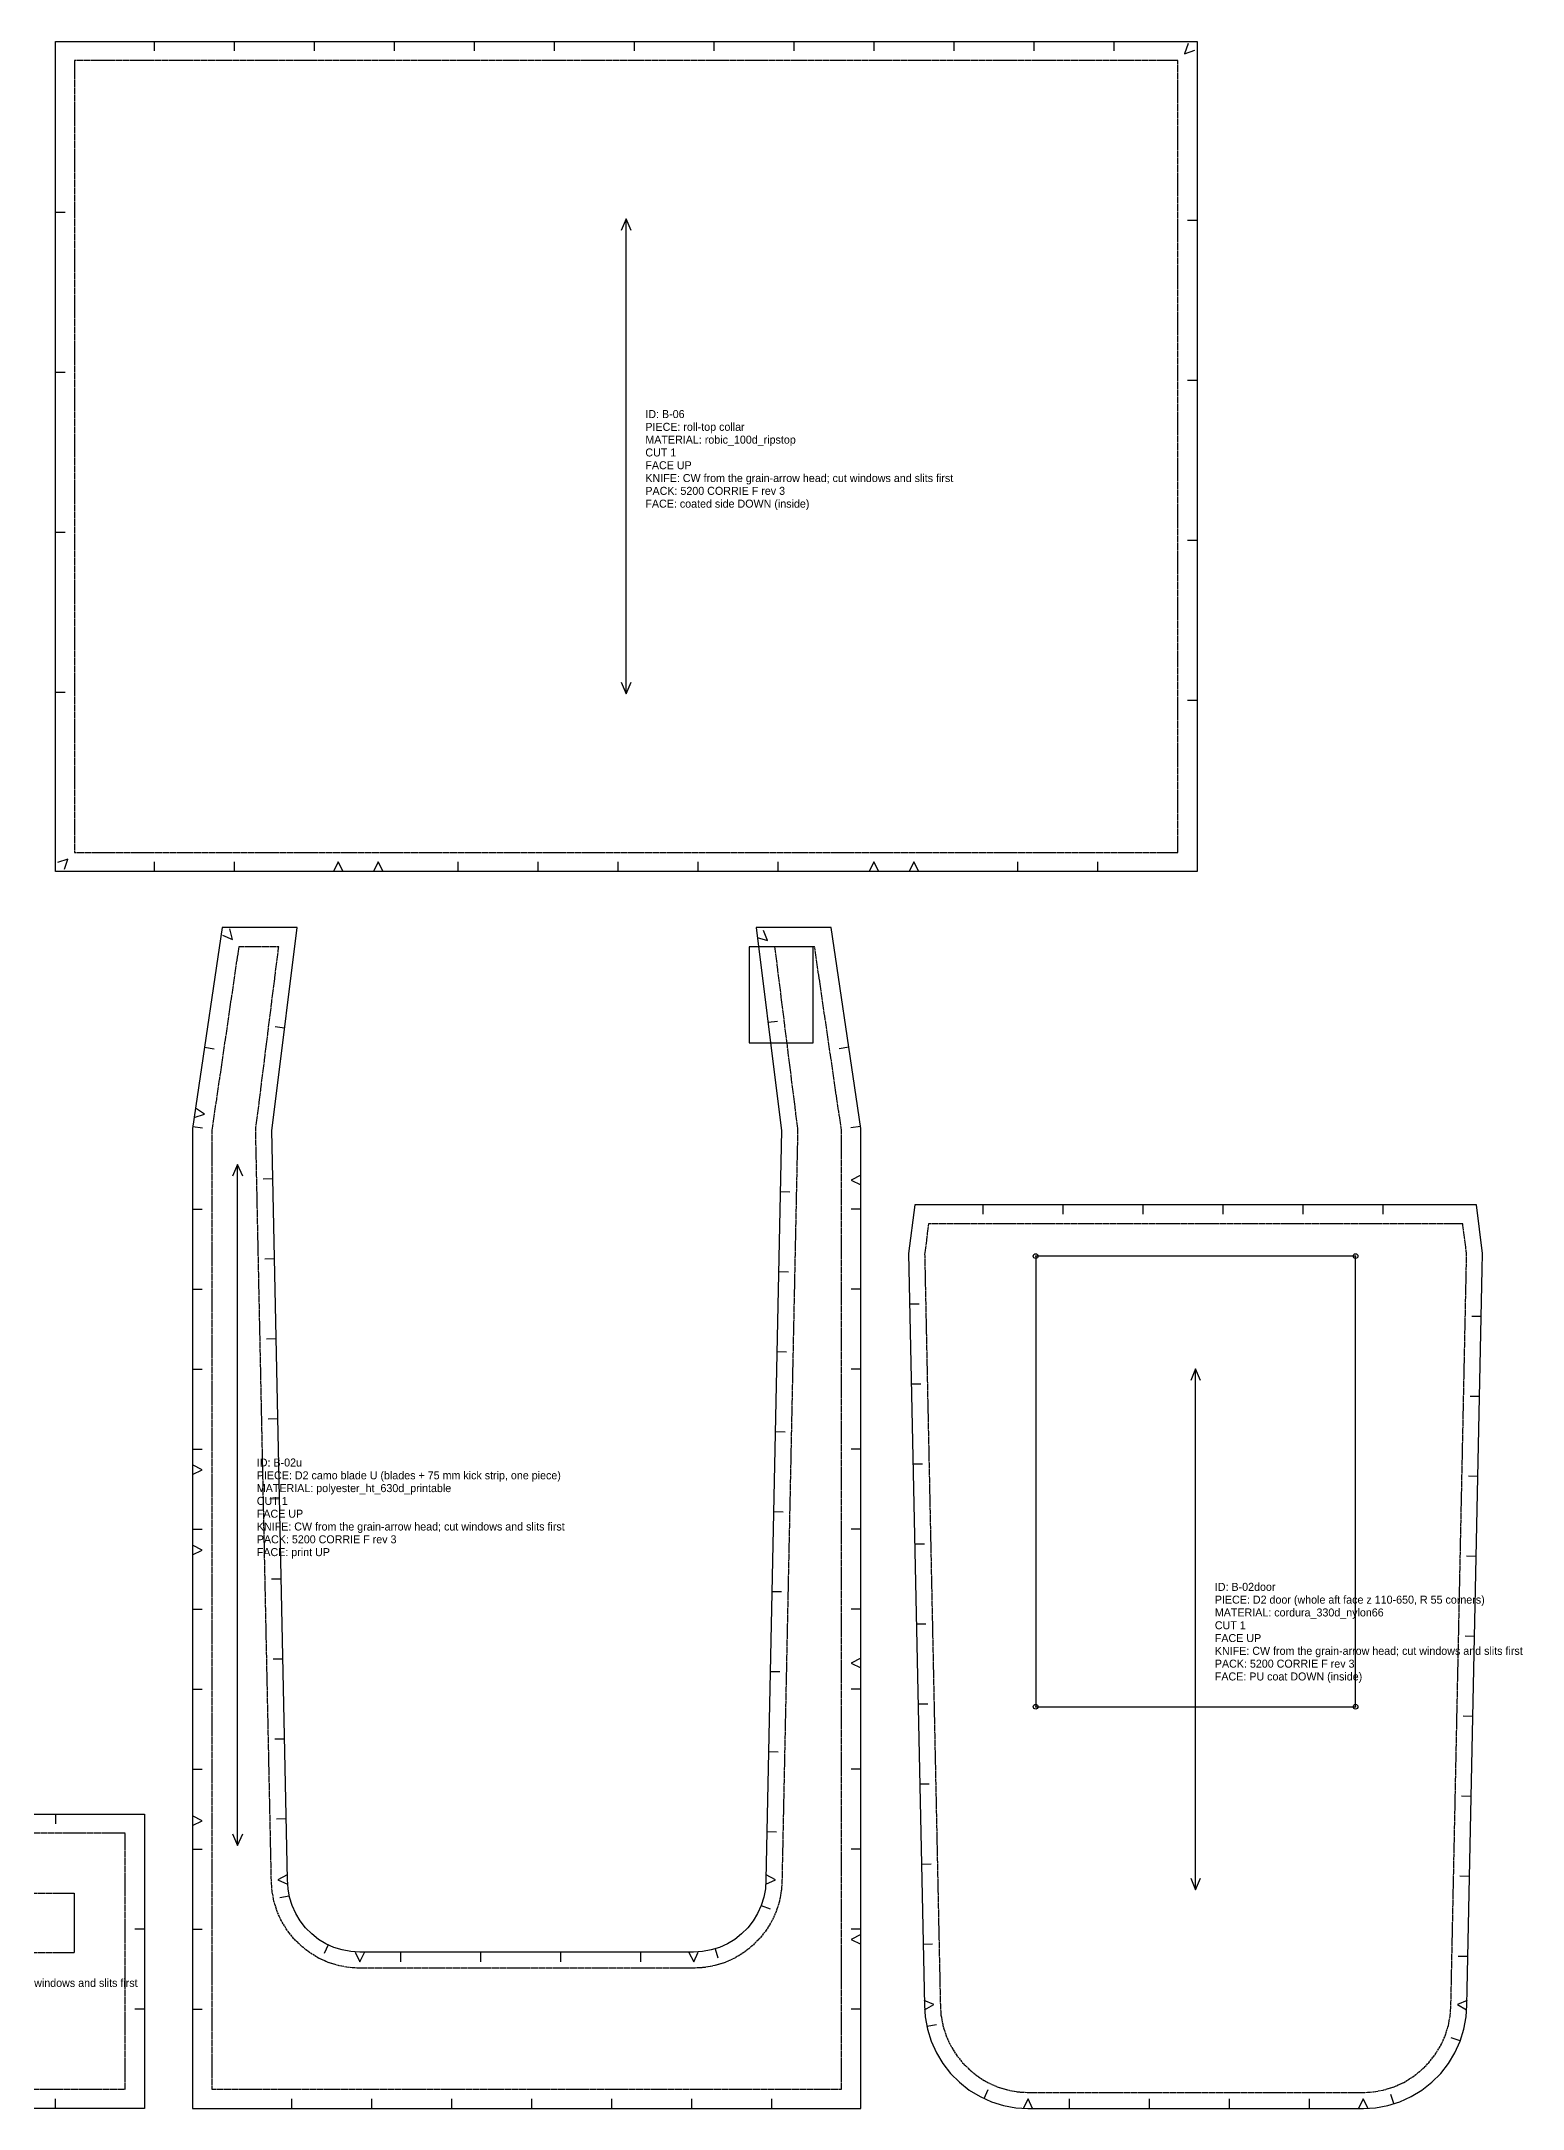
# Model space of a CAD drawing. Header units: millimetres. Extents: x 0 to 2340, y 0 to 5815.
# Drawn here: x 1088 to 2015, y 0 to 1292 of the extents above; entities that cross this region are included whole.
import ezdxf

# ---------------------------------------------------------------- set-up
doc = ezdxf.new("R2010")
doc.units = ezdxf.units.MM
doc.linetypes.add('DASHED', pattern=[1.524, 1.27, -0.254])
for name, color, linetype in [('CUT', 7, 'Continuous'), ('DRILL', 4, 'Continuous'), ('GRAIN', 5, 'Continuous'), ('INTERNAL', 6, 'Continuous'), ('NOTCH', 1, 'Continuous'), ('SEW', 3, 'Continuous'), ('TEXT', 2, 'Continuous')]:
    doc.layers.add(name, color=color, linetype=linetype)

# ---------------------------------------------------------------- blocks, each defined once
blk = doc.blocks.new('B-05_2')
at = {"layer": 'CUT'}
blk.add_lwpolyline([(-12, -12), (-12, 172), (405.6, 172), (405.6, -12)], close=True, dxfattribs=at)
at = {"layer": 'DRILL'}
for centre in [(104.8, 147), (288.8, 147), (104.8, 13), (288.8, 13)]:
    blk.add_circle(centre, 1.5, dxfattribs=at)
for p in [(104.8, 147), (288.8, 147), (104.8, 13), (288.8, 13)]:
    blk.add_point(p, dxfattribs=at)
at = {"layer": 'GRAIN'}
for points in [[(199.9, 120.6), (196.8, 128), (193.7, 120.6)], [(196.8, 32), (196.8, 128)], [(193.7, 39.4), (196.8, 32), (199.9, 39.4)]]:
    blk.add_lwpolyline(points, dxfattribs=at)
at = {"layer": 'INTERNAL', "linetype": 'CONTINUOUS'}
blk.add_lwpolyline([(101.8, 10), (291.8, 10), (291.8, 150), (101.8, 150)], close=True, dxfattribs=at)
for points in [[(31.8, 85.5), (31.8, 122.5)], [(361.8, 85.5), (361.8, 122.5)]]:
    blk.add_lwpolyline(points, dxfattribs=at)
at = {"layer": 'NOTCH'}
for points in [[(50, 172), (50, 166)], [(100, 172), (100, 166)], [(150, 172), (150, 166)], [(200, 172), (200, 166)], [(250, 172), (250, 166)], [(300, 172), (300, 166)], [(350, 172), (350, 166)], [(-12, 100), (-6, 100)], [(405.6, 100), (399.6, 100)], [(-12, 50), (-6, 50)], [(405.6, 50), (399.6, 50)], [(50, -12), (50, -6)], [(84.8, -12), (81.8, -6), (78.8, -12)], [(100, -12), (100, -6)], [(150, -12), (150, -6)], [(200, -12), (200, -6)], [(250, -12), (250, -6)], [(300, -12), (300, -6)], [(314.8, -12), (311.8, -6), (308.8, -12)], [(350, -12), (350, -6)]]:
    blk.add_lwpolyline(points, dxfattribs=at)
at = {"layer": 'SEW', "linetype": 'DASHED'}
blk.add_lwpolyline([(0, 0), (393.6, 0), (393.6, 160), (0, 160)], close=True, dxfattribs=at)
for points in [[(31.8, 122.5), (101.8, 122.5)], [(291.8, 122.5), (361.8, 122.5)], [(31.8, 85.5), (101.8, 85.5)], [(291.8, 85.5), (361.8, 85.5)]]:
    blk.add_lwpolyline(points, dxfattribs=at)
at = {"layer": 'TEXT'}
for s, p in [('ID: B-05', (208.8, 104)), ('PIECE: bottom (full S15 width)', (208.8, 96)), ('MATERIAL: cordura_500d_nylon66', (208.8, 88)), ('CUT 1', (208.8, 80)), ('FACE UP', (208.8, 72)), ('KNIFE: CW from the grain-arrow head; cut windows and slits first', (208.8, 64)), ('PACK: 5200 CORRIE F rev 3', (208.8, 56)), ('FACE: PU coat DOWN (inside)', (208.8, 48))]:
    blk.add_text(s, height=5, dxfattribs=at).set_placement(p)
blk = doc.blocks.new('B-02u_3')
at = {"layer": 'CUT'}
blk.add_lwpolyline([(-208.8, 75.4), (-208.8, -12), (208.8, -12), (208.8, 75.4), (208.8, 600.5), (205.9, 620.3), (190.4, 726), (143.4, 726), (157.1, 617.3), (159.4, 599.1), (149.6, 131.1), (149.2, 125.3), (148.2, 120), (146.6, 114.8), (144.4, 109.8), (141.6, 105.2), (138.2, 100.9), (134.4, 97.1), (130.1, 93.7), (125.5, 90.9), (120.5, 88.7), (115.3, 87.1), (110, 86.1), (104.3, 85.7), (-104.3, 85.7), (-110, 86.1), (-115.3, 87.1), (-120.5, 88.7), (-125.5, 90.9), (-130.1, 93.7), (-134.4, 97.1), (-138.2, 100.9), (-141.6, 105.2), (-144.4, 109.8), (-146.6, 114.8), (-148.2, 120), (-149.2, 125.3), (-149.6, 131.1), (-159.4, 599.1), (-157.1, 617.3), (-143.4, 726), (-190.4, 726), (-205.9, 620.3), (-208.8, 600.5)], close=True, dxfattribs=at)
at = {"layer": 'GRAIN'}
for points in [[(-177.5, 570.7), (-180.7, 578), (-183.8, 570.7)], [(-180.7, 152.3), (-180.7, 578)], [(-183.8, 159.7), (-180.7, 152.3), (-177.5, 159.7)]]:
    blk.add_lwpolyline(points, dxfattribs=at)
at = {"layer": 'INTERNAL', "linetype": 'CONTINUOUS'}
blk.add_lwpolyline([(139, 654), (179, 654), (179, 714), (139, 714)], close=True, dxfattribs=at)
at = {"layer": 'NOTCH'}
for points in [[(-190.1, 721.2), (-183.9, 718.6), (-185.6, 725.1)], [(144, 719.7), (150.5, 718), (148, 724.2)], [(-151.3, 663.2), (-157.3, 663.9)], [(150.9, 666.9), (156.8, 667.6)], [(-201.4, 651.2), (-195.4, 650.3)], [(201.4, 651.2), (195.4, 650.3)], [(-207.8, 607.2), (-201.5, 609.3), (-207, 613.2)], [(-208.7, 601.6), (-202.7, 600.8)], [(208.7, 601.6), (202.7, 600.8)], [(-158.8, 568.9), (-164.8, 568.7)], [(208.8, 571.2), (202.8, 568.2), (208.8, 565.2)], [(158.6, 561), (164.6, 560.9)], [(-208.8, 550), (-202.8, 550)], [(208.8, 550), (202.8, 550)], [(-157.7, 518.9), (-163.7, 518.8)], [(157.6, 511), (163.6, 510.9)], [(-208.8, 500), (-202.8, 500)], [(208.8, 500), (202.8, 500)], [(-156.7, 468.9), (-162.7, 468.8)], [(156.5, 461), (162.5, 460.9)], [(-208.8, 450), (-202.8, 450)], [(208.8, 450), (202.8, 450)], [(-155.6, 418.9), (-161.6, 418.8)], [(155.5, 411.1), (161.5, 410.9)], [(-208.8, 400), (-202.8, 400)], [(-208.8, 384.2), (-202.8, 387.2), (-208.8, 390.2)], [(208.8, 400), (202.8, 400)], [(-154.6, 368.9), (-160.6, 368.8)], [(-208.8, 350), (-202.8, 350)], [(154.4, 361.1), (160.4, 360.9)], [(208.8, 350), (202.8, 350)], [(-208.8, 334), (-202.8, 337), (-208.8, 340)], [(-153.5, 318.9), (-159.5, 318.8)], [(153.4, 311.1), (159.4, 311)], [(-208.8, 300), (-202.8, 300)], [(208.8, 300), (202.8, 300)], [(-152.5, 268.9), (-158.5, 268.8)], [(152.3, 261.1), (158.3, 261)], [(208.8, 269.4), (202.8, 266.4), (208.8, 263.4)], [(-208.8, 250), (-202.8, 250)], [(208.8, 250), (202.8, 250)], [(-151.4, 218.9), (-157.4, 218.8)], [(151.3, 211.1), (157.3, 211)], [(-208.8, 200), (-202.8, 200)], [(208.8, 200), (202.8, 200)], [(-208.8, 164.8), (-202.8, 167.8), (-208.8, 170.8)], [(-150.4, 169), (-156.4, 168.8)], [(150.2, 161.1), (156.2, 161)], [(-208.8, 150), (-202.8, 150)], [(208.8, 150), (202.8, 150)], [(-149.7, 134.1), (-155.6, 130.9), (-149.5, 128.2)], [(149.5, 128.2), (155.6, 130.9), (149.7, 134.1)], [(-148.4, 120.7), (-154.3, 119.6)], [(146.6, 114.8), (152.3, 112.7)], [(-208.8, 100), (-202.8, 100)], [(208.8, 100), (202.8, 100)], [(208.8, 96.7), (202.8, 93.7), (208.8, 90.7)], [(-124, 90.3), (-126.5, 84.8)], [(-107.3, 85.8), (-104.4, 79.7), (-101.3, 85.6)], [(-78.9, 85.7), (-78.9, 79.7)], [(-28.9, 85.7), (-28.9, 79.7)], [(21.1, 85.7), (21.1, 79.7)], [(71.1, 85.7), (71.1, 79.7)], [(101.3, 85.6), (104.4, 79.7), (107.3, 85.8)], [(117.8, 87.8), (119.6, 82.1)], [(-208.8, 50), (-202.8, 50)], [(208.8, 50), (202.8, 50)], [(-146.8, -12), (-146.8, -6)], [(-96.8, -12), (-96.8, -6)], [(-46.8, -12), (-46.8, -6)], [(3.2, -12), (3.2, -6)], [(53.2, -12), (53.2, -6)], [(103.2, -12), (103.2, -6)], [(153.2, -12), (153.2, -6)]]:
    blk.add_lwpolyline(points, dxfattribs=at)
at = {"layer": 'SEW', "linetype": 'DASHED'}
blk.add_lwpolyline([(-196.8, 0), (196.8, 0), (196.8, 75.4), (196.8, 599.6), (194, 618.5), (180, 714), (155, 714), (167, 618.5), (169.4, 599.6), (159.6, 130.7), (159.2, 124.1), (158, 117.6), (156, 111.2), (153.3, 105.2), (149.8, 99.5), (145.7, 94.3), (141, 89.6), (135.8, 85.5), (130.1, 82), (124.1, 79.3), (117.7, 77.3), (111.2, 76.1), (104.6, 75.7), (-104.6, 75.7), (-111.2, 76.1), (-117.7, 77.3), (-124.1, 79.3), (-130.1, 82), (-135.8, 85.5), (-141, 89.6), (-145.7, 94.3), (-149.8, 99.5), (-153.3, 105.2), (-156, 111.2), (-158, 117.6), (-159.2, 124.1), (-159.6, 130.7), (-169.4, 599.6), (-167, 618.5), (-155, 714), (-180, 714), (-194, 618.5), (-196.8, 599.6), (-196.8, 75.4)], close=True, dxfattribs=at)
at = {"layer": 'TEXT'}
for s, p in [('ID: B-02u', (-168.7, 389.2)), ('PIECE: D2 camo blade U (blades + 75 mm kick strip, one piece)', (-168.7, 381.2)), ('MATERIAL: polyester_ht_630d_printable', (-168.7, 373.2)), ('CUT 1', (-168.7, 365.2)), ('FACE UP', (-168.7, 357.2)), ('KNIFE: CW from the grain-arrow head; cut windows and slits first', (-168.7, 349.2)), ('PACK: 5200 CORRIE F rev 3', (-168.7, 341.2)), ('FACE: print UP', (-168.7, 333.2))]:
    blk.add_text(s, height=5, dxfattribs=at).set_placement(p)
blk = doc.blocks.new('B-02door_4')
at = {"layer": 'CUT'}
blk.add_lwpolyline([(175.6, 630.5), (-175.6, 630.5), (-179.4, 600.1), (-169.6, 130.3), (-169.1, 122.9), (-167.7, 115.2), (-165.4, 107.7), (-162.1, 100.5), (-158.1, 93.8), (-153.2, 87.6), (-147.7, 82.1), (-141.5, 77.2), (-134.8, 73.2), (-127.6, 69.9), (-120.1, 67.6), (-112.4, 66.2), (-104.9, 65.7), (104.9, 65.7), (112.4, 66.2), (120.1, 67.6), (127.6, 69.9), (134.8, 73.2), (141.5, 77.2), (147.7, 82.1), (153.2, 87.6), (158.1, 93.8), (162.1, 100.5), (165.4, 107.7), (167.7, 115.2), (169.1, 122.9), (169.6, 130.3), (179.4, 600.1)], close=True, dxfattribs=at)
at = {"layer": 'DRILL'}
for centre in [(-100, 598.4), (100, 598.4), (-100, 316.8), (100, 316.8)]:
    blk.add_circle(centre, 1.5, dxfattribs=at)
for p in [(-100, 598.4), (100, 598.4), (-100, 316.8), (100, 316.8)]:
    blk.add_point(p, dxfattribs=at)
at = {"layer": 'GRAIN'}
for points in [[(3.1, 520.6), (0, 528), (-3.1, 520.6)], [(0, 202.3), (0, 528)], [(-3.1, 209.7), (0, 202.3), (3.1, 209.7)]]:
    blk.add_lwpolyline(points, dxfattribs=at)
at = {"layer": 'INTERNAL', "linetype": 'CONTINUOUS'}
blk.add_lwpolyline([(-100, 316.8), (100, 316.8), (100, 598.4), (-100, 598.4)], close=True, dxfattribs=at)
at = {"layer": 'NOTCH'}
for points in [[(-133, 630.5), (-133, 624.5)], [(-83, 630.5), (-83, 624.5)], [(-33, 630.5), (-33, 624.5)], [(17, 630.5), (17, 624.5)], [(67, 630.5), (67, 624.5)], [(117, 630.5), (117, 624.5)], [(-178.8, 568.5), (-172.8, 568.6)], [(178.6, 560.6), (172.6, 560.7)], [(-177.7, 518.5), (-171.7, 518.6)], [(177.5, 510.6), (171.6, 510.7)], [(-176.7, 468.5), (-170.7, 468.6)], [(176.5, 460.6), (170.5, 460.8)], [(-175.6, 418.5), (-169.6, 418.6)], [(175.4, 410.6), (169.4, 410.8)], [(-174.6, 368.5), (-168.6, 368.6)], [(174.4, 360.6), (168.4, 360.8)], [(-173.5, 318.5), (-167.5, 318.6)], [(173.3, 310.7), (167.3, 310.8)], [(-172.5, 268.5), (-166.5, 268.6)], [(172.3, 260.7), (166.3, 260.8)], [(-171.4, 218.5), (-165.4, 218.7)], [(171.2, 210.7), (165.2, 210.8)], [(-170.4, 168.5), (-164.4, 168.7)], [(170.2, 160.7), (164.2, 160.8)], [(-169.4, 127.3), (-163.6, 130.6), (-169.7, 133.3)], [(169.7, 133.3), (163.6, 130.6), (169.4, 127.3)], [(-168, 117.1), (-162.1, 118.1)], [(165.4, 107.9), (159.8, 109.9)], [(-132.2, 72), (-129.8, 77.5)], [(-101.9, 65.7), (-104.7, 71.7), (-107.9, 65.8)], [(-78.9, 65.7), (-78.9, 71.7)], [(-28.9, 65.7), (-28.9, 71.7)], [(21.1, 65.7), (21.1, 71.7)], [(71.1, 65.7), (71.1, 71.7)], [(107.9, 65.8), (104.7, 71.7), (101.9, 65.7)], [(123.8, 68.8), (122, 74.5)]]:
    blk.add_lwpolyline(points, dxfattribs=at)
at = {"layer": 'SEW', "linetype": 'DASHED'}
blk.add_lwpolyline([(-167, 618.5), (-169.4, 599.6), (-159.6, 130.7), (-159.2, 124.1), (-158, 117.6), (-156, 111.2), (-153.3, 105.2), (-149.8, 99.5), (-145.7, 94.3), (-141, 89.6), (-135.8, 85.5), (-130.1, 82), (-124.1, 79.3), (-117.7, 77.3), (-111.2, 76.1), (-104.6, 75.7), (104.6, 75.7), (111.2, 76.1), (117.7, 77.3), (124.1, 79.3), (130.1, 82), (135.8, 85.5), (141, 89.6), (145.7, 94.3), (149.8, 99.5), (153.3, 105.2), (156, 111.2), (158, 117.6), (159.2, 124.1), (159.6, 130.7), (169.4, 599.6), (167, 618.5)], close=True, dxfattribs=at)
at = {"layer": 'TEXT'}
for s, p in [('ID: B-02door', (12, 389.2)), ('PIECE: D2 door (whole aft face z 110-650, R 55 corners)', (12, 381.2)), ('MATERIAL: cordura_330d_nylon66', (12, 373.2)), ('CUT 1', (12, 365.2)), ('FACE UP', (12, 357.2)), ('KNIFE: CW from the grain-arrow head; cut windows and slits first', (12, 349.2)), ('PACK: 5200 CORRIE F rev 3', (12, 341.2)), ('FACE: PU coat DOWN (inside)', (12, 333.2))]:
    blk.add_text(s, height=5, dxfattribs=at).set_placement(p)
blk = doc.blocks.new('B-06_9')
at = {"layer": 'CUT'}
blk.add_lwpolyline([(-12, -12), (-12, 506.8), (701.7, 506.8), (701.7, -12)], close=True, dxfattribs=at)
at = {"layer": 'GRAIN'}
for points in [[(348, 388.5), (344.8, 395.8), (341.7, 388.5)], [(344.8, 99), (344.8, 395.8)], [(341.7, 106.3), (344.8, 99), (348, 106.3)]]:
    blk.add_lwpolyline(points, dxfattribs=at)
at = {"layer": 'NOTCH'}
for points in [[(49.7, 506.8), (49.7, 500.8)], [(99.7, 506.8), (99.7, 500.8)], [(149.7, 506.8), (149.7, 500.8)], [(199.7, 506.8), (199.7, 500.8)], [(249.7, 506.8), (249.7, 500.8)], [(299.7, 506.8), (299.7, 500.8)], [(349.7, 506.8), (349.7, 500.8)], [(399.7, 506.8), (399.7, 500.8)], [(449.7, 506.8), (449.7, 500.8)], [(499.7, 506.8), (499.7, 500.8)], [(549.7, 506.8), (549.7, 500.8)], [(599.7, 506.8), (599.7, 500.8)], [(649.7, 506.8), (649.7, 500.8)], [(696.1, 505.4), (693.9, 499), (700.3, 501.2)], [(-12, 400), (-6, 400)], [(701.7, 394.8), (695.7, 394.8)], [(-12, 300), (-6, 300)], [(701.7, 294.8), (695.7, 294.8)], [(-12, 200), (-6, 200)], [(701.7, 194.8), (695.7, 194.8)], [(-12, 100), (-6, 100)], [(701.7, 94.8), (695.7, 94.8)], [(-6.4, -10.6), (-4.2, -4.2), (-10.6, -6.4)], [(49.9, -12), (49.9, -6)], [(99.9, -12), (99.9, -6)], [(167.8, -12), (164.8, -6), (161.8, -12)], [(192.8, -12), (189.8, -6), (186.8, -12)], [(239.8, -12), (239.8, -6)], [(289.8, -12), (289.8, -6)], [(339.8, -12), (339.8, -6)], [(389.8, -12), (389.8, -6)], [(439.8, -12), (439.8, -6)], [(502.7, -12), (499.7, -6), (496.7, -12)], [(527.7, -12), (524.7, -6), (521.7, -12)], [(589.7, -12), (589.7, -6)], [(639.7, -12), (639.7, -6)]]:
    blk.add_lwpolyline(points, dxfattribs=at)
at = {"layer": 'SEW', "linetype": 'DASHED'}
blk.add_lwpolyline([(0, 0), (689.7, 0), (689.7, 494.8), (0, 494.8)], close=True, dxfattribs=at)
at = {"layer": 'TEXT'}
for s, p in [('ID: B-06', (356.8, 271.4)), ('PIECE: roll-top collar', (356.8, 263.4)), ('MATERIAL: robic_100d_ripstop', (356.8, 255.4)), ('CUT 1', (356.8, 247.4)), ('FACE UP', (356.8, 239.4)), ('KNIFE: CW from the grain-arrow head; cut windows and slits first', (356.8, 231.4)), ('PACK: 5200 CORRIE F rev 3', (356.8, 223.4)), ('FACE: coated side DOWN (inside)', (356.8, 215.4))]:
    blk.add_text(s, height=5, dxfattribs=at).set_placement(p)

msp = doc.modelspace()

# ---------------------------------------------------------------- block references
at = {"layer": 'CUT'}
for name, p in [('B-06_9', (1109.3, 785)), ('B-02u_3', (1391.9, 12)), ('B-02door_4', (1810.1, -65.7)), ('B-05_2', (747.4, 12))]:
    msp.add_blockref(name, p, dxfattribs=at)

doc.saveas('drawing.dxf')
